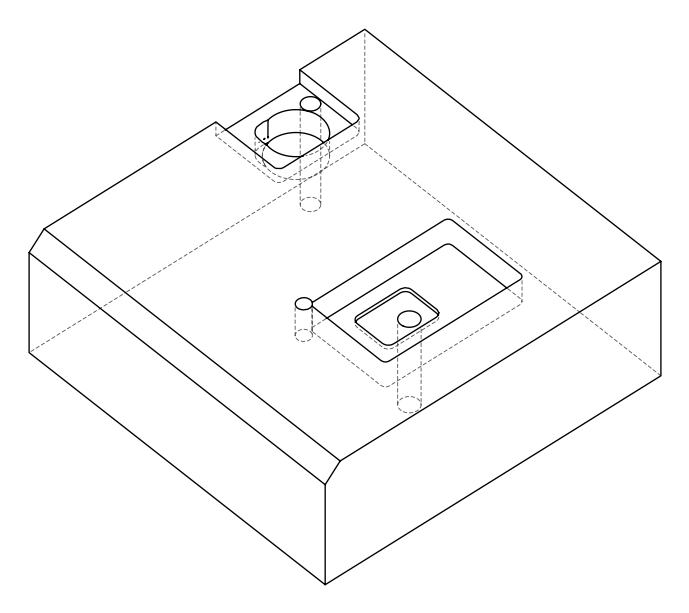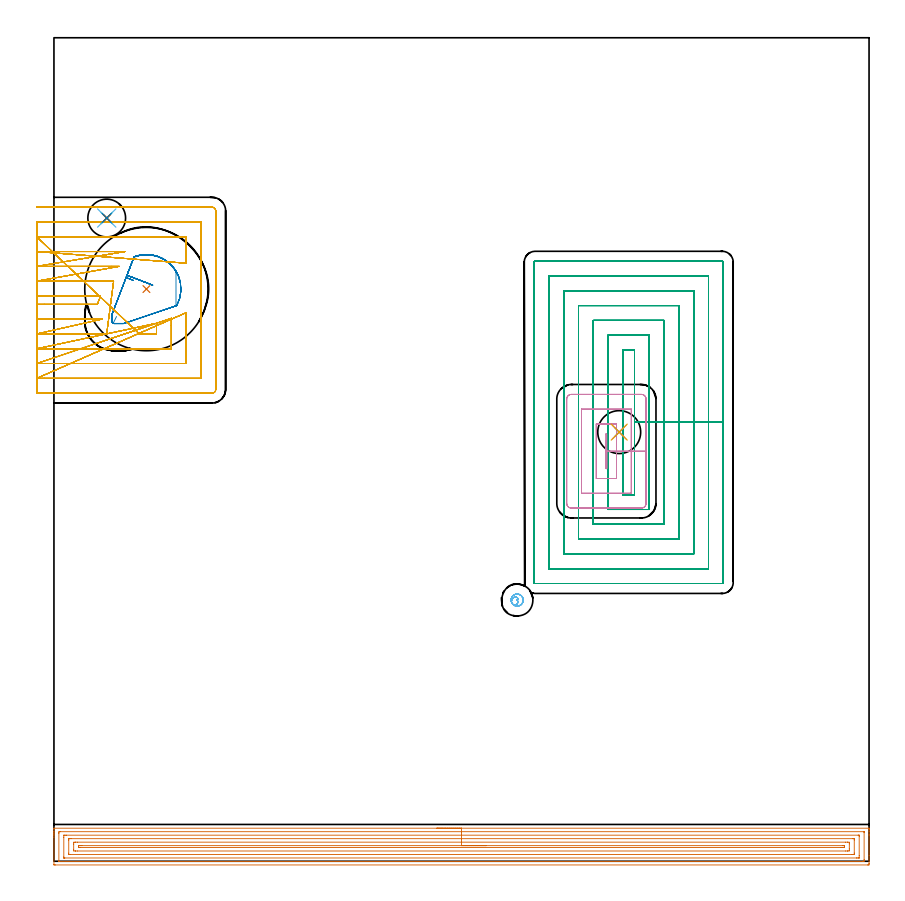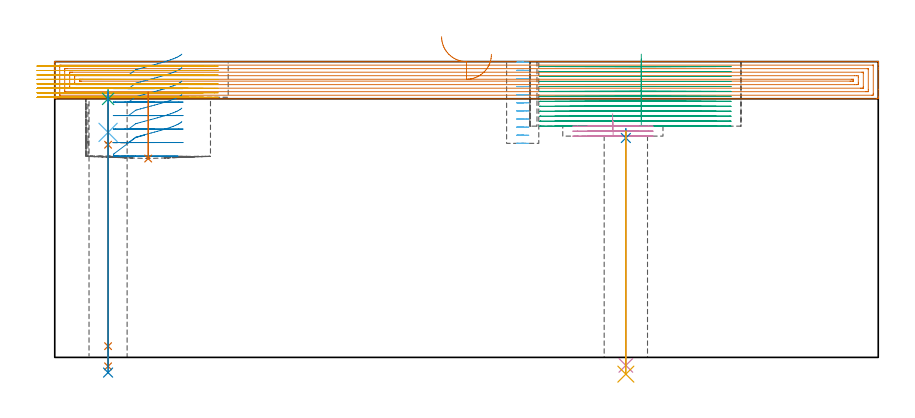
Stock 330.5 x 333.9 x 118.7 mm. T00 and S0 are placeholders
(PLAN: 14 operations, 9 tool changes, 99.7 min)
(1 AREA_MILL | FG_CHAMFER_SURFACE | UGT0205_001 | 16.08 min | 36690 mm3)
(2 MILL_OPEN_POCKET | POCKET_OPEN | UGT0201_105 | Follow Part, ap 5.5, ae 75% | 2.68 min | 71888 mm3)
(3 MILL_RECTANGULAR_POCKET | POCKET_RECTANGULAR_STRAIGHT | NXT0201_009 | Follow Part, ap 2, ae 75% | 51.29 min | 303893 mm3)
(4 MILL_RECTANGULAR_POCKET_1 | POCKET_RECTANGULAR_STRAIGHT_1 | NXT0201_009 | Follow Part, ap 2, ae 75% | 2.45 min | 8596 mm3)
(5 MILL_SLOT | SLOT_PARTIAL_RECTANGULAR | NXT0201_009 | Follow Part, ap 2, ae 75% | 24.06 min | 55635 mm3)
(6 MILL_BLIND_HOLE_FROM_SOLID_MATERIAL | STEP1POCKET | NXT0201_009 | Spiral | 1.11 min | 4224 mm3)
(7 INDEXABLE_INSERT_DRILL_BLIND_HOLE_FROM_SOLID | STEP1POCKET_1 | NXT0302_038 | 0.11 min | 4762 mm3)
(8 SPOT_DRILL | STEP1HOLE | NXT0321_9005460120000 | 0.04 min | 22 mm3)
(9 SPOT_DRILL_1 | STEP1HOLE_1 | NXT0321_9005460120000 | 0.03 min | 1 mm3)
(10 DRILL_THROUGH_HOLE_INTO_CENTER | STEP1HOLE | NXT0301_065 | 0.38 min | 6160 mm3)
(11 DRILL_TO_ENLARGE_THROUGH_HOLE | STEP1HOLE | UGT0301_245 | 0.4 min | 14946 mm3)
(12 DRILL_BLIND_HOLE_INTO_CENTER | STEP1HOLE_1 | NXT0301_065 | 0.07 min | 856 mm3)
(13 GUN_DRILL_THROUGH_HOLE | STEP1HOLE_1 | UGT0307_006 | 0.52 min | 5791 mm3)
(14 DRILL_TO_ENLARGE_THROUGH_HOLE_1 | STEP1HOLE_1 | UGT0301_283 | 0.45 min | 12489 mm3)
(TOOL UGT0205_001 | Chamfer Mill 20 x 3 x 45 deg. | D20 FL50 Z2)
(TOOL UGT0201_105 | End Mill 22 mm | D22 FL25 Z2)
(TOOL NXT0201_009 | ENDMILL 8mm [2P460-0800-NA 1630] | D8 FL26 Z6)
(TOOL NXT0302_038 | Index. Insert Drill 50mm [880-D5000L50-04] | D50 PA176 FL200 Z2)
(TOOL NXT0321_9005460120000 | NC Spot Drill, 142deg, 12mm, Carbide, Uncoated | D12 PA142 FL30 Z2)
(TOOL NXT0301_065 | Carbide Drill 9.4mm [860.1-0940-075A1-MM 2214] | D9.4 PA140 FL98 Z2)
(TOOL UGT0301_245 | Twist Drill 17.4 mm | D17.4 PA118 FL130 Z2)
(TOOL UGT0307_006 | Gun Drill 9 mm | D9 PA130 FL24 Z1)
(TOOL UGT0301_283 | Twist Drill 15.3 mm | D15.3 PA118 FL120 Z2)
(OP 1 AREA_MILL)
G17 G21 G94 G90
T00 M6
G54
G17 G0 G90 X155.25 Y13.4 S1061 M3
G43 Z128.7 H0
G94 G1 X155.288 Z127.828 F250.
X155.402 Z126.963
X155.591 Z126.112
X155.853 Z125.28
X156.187 Z124.474
X156.59 Z123.7
X157.058 Z122.964
X157.59 Z122.272
X158.179 Z121.629
X158.822 Z121.039
X159.514 Z120.508
X160.25 Z120.04
X161.024 Z119.637
X161.83 Z119.303
X162.662 Z119.041
X163.514 Z118.852
X164.378 Z118.738
X165.25 Z118.7
X330.342
X330.49 Y13.394 Z118.693
X330.5 Y13.103 Z118.403
Y12.727 Z118.026
Y12.103 Z117.398
Y10.912 Z116.209
Y10.345 Z115.639
Y2.278 Z107.575
Y-0.799 Z104.498
X330.496 Y-1.082 Z104.215
X330.49 Y-1.492 Z103.806
X330.315 Y-1.496 Z103.802
X329.895 Y-1.5 Z103.8
X0.605
X0.131 Y-1.495 Z103.803
X0.01 Y-1.492 Z103.806
X0. Y-1.366 Z103.931
Y9.75 Z115.045
Y10.345 Z115.639
Y10.912 Z116.209
Y11.224 Z116.52
Y11.791 Z117.087
Y12.103 Z117.398
X0.001 Y13.104 Z118.404
X0.01 Y13.394 Z118.693
X0.158 Y13.4 Z118.7
X165.25
Y11.986 Z117.286
X328.231 Y11.985 Z117.285
X328.466 Y11.98 Z117.28
X328.488 Y11.979 Z117.279
X328.493 Y11.963 Z117.263
X328.498 Y11.934 Z117.234
X328.499 Y11.906 Z117.206
X328.5 Y11.72 Z117.02
X328.499 Y0.676 Z105.976
X328.497 Y0.295 Z105.595
X328.487 Y-0.079 Z105.221
X328.111 Y-0.084 Z105.216
X327.991 Y-0.085 Z105.215
X2.269
X2.034 Y-0.08 Z105.22
X2.012 Y-0.079 Z105.221
X2.007 Y-0.063 Z105.237
X2.002 Y-0.034 Z105.266
X2.001 Y-0.006 Z105.294
X2. Y0.18 Z105.48
X2.001 Y11.224 Z116.524
X2.003 Y11.605 Z116.905
X2.013 Y11.979 Z117.279
X2.389 Y11.984 Z117.284
X2.509 Y11.985 Z117.285
X165.25 Y11.986 Z117.286
Y10.572 Z115.872
X326.096 Y10.571 Z115.871
X326.326 Y10.57 Z115.87
X326.402 Y10.568 Z115.868
X326.462 Y10.565 Z115.865
X326.49 Y10.56 Z115.86
X326.492 Y10.516 Z115.816
X326.497 Y10.345 Z115.645
X326.5 Y10.174 Z115.474
Y2.262 Z107.562
X326.497 Y1.555 Z106.855
X326.495 Y1.388 Z106.688
X326.488 Y1.335 Z106.635
X326.44 Y1.333 Z106.633
X326.326 Y1.331 Z106.631
X325.663 Y1.329 Z106.629
X325.434 Y1.328 Z106.628
X4.404 Y1.329 Z106.629
X4.174 Y1.33 Z106.63
X4.098 Y1.332 Z106.632
X4.038 Y1.335 Z106.635
X4.01 Y1.34 Z106.64
X4.008 Y1.384 Z106.684
X4.003 Y1.555 Z106.855
X4. Y1.726 Z107.026
Y9.638 Z114.938
X4.003 Y10.345 Z115.645
X4.005 Y10.512 Z115.812
X4.012 Y10.564 Z115.864
X4.06 Y10.567 Z115.867
X4.174 Y10.569 Z115.869
X4.837 Y10.571 Z115.871
X5.066
X165.25 Y10.572 Z115.872
Y9.157 Z114.457
X323.963
X324.374 Y9.153 Z114.453
X324.461 Y9.15 Z114.45
X324.49 Y9.146 Z114.446
X324.494 Y9.104 Z114.404
X324.497 Y9.009 Z114.309
X324.5 Y8.628 Z113.928
Y3.313 Z108.613
X324.494 Y2.894 Z108.194
X324.49 Y2.79 Z108.09
X324.482 Y2.749 Z108.049
X324.42 Y2.747 Z108.047
X324.226 Y2.744 Z108.044
X323.649 Y2.743 Z108.043
X323.335
X6.537
X6.126 Y2.747 Z108.047
X6.039 Y2.75 Z108.05
X6.01 Y2.754 Z108.054
X6.006 Y2.796 Z108.096
X6.003 Y2.891 Z108.191
X6. Y3.272 Z108.572
Y8.587 Z113.887
X6.006 Y9.006 Z114.306
X6.01 Y9.11 Z114.41
X6.018 Y9.151 Z114.451
X6.08 Y9.153 Z114.453
X6.274 Y9.156 Z114.456
X6.851 Y9.157 Z114.457
X7.165
X165.25
Y7.743 Z113.043
X320.936
X321.829 Y7.742 Z113.042
X321.864 Y7.741 Z113.041
X322.49 Y7.708 Z113.008
X322.499 Y7.083 Z112.383
X322.5 Y5.071 Z110.371
X322.497 Y4.448 Z109.748
X322.49 Y4.192 Z109.492
X321.898 Y4.159 Z109.459
X321.864 Y4.158 Z109.458
X321.007 Y4.157 Z109.457
X9.564
X8.671 Y4.158 Z109.458
X8.636 Y4.159 Z109.459
X8.01 Y4.192 Z109.492
X8.001 Y4.817 Z110.117
X8. Y6.829 Z112.129
X8.003 Y7.452 Z112.752
X8.01 Y7.708 Z113.008
X8.602 Y7.741 Z113.041
X8.636 Y7.742 Z113.042
X9.493 Y7.743 Z113.043
X165.25
Y6.329 Z111.629
X319.695
X320.079 Y6.328 Z111.628
X320.463 Y6.324 Z111.624
X320.483 Y6.322 Z111.622
X320.49 Y6.313 Z111.613
X320.495 Y6.272 Z111.572
X320.499 Y6.199 Z111.499
Y5.743 Z111.043
X320.495 Y5.639 Z110.939
X320.49 Y5.589 Z110.889
X320.483 Y5.578 Z110.878
X320.46 Y5.575 Z110.875
X320.079 Y5.572 Z110.872
X319.571 Y5.571 Z110.871
X319.187
X10.805
X10.421 Y5.572 Z110.872
X10.037 Y5.576 Z110.876
X10.017 Y5.578 Z110.878
X10.01 Y5.587 Z110.887
X10.005 Y5.628 Z110.928
X10.001 Y5.701 Z111.001
Y6.157 Z111.457
X10.005 Y6.261 Z111.561
X10.01 Y6.311 Z111.611
X10.017 Y6.322 Z111.622
X10.04 Y6.325 Z111.625
X10.421 Y6.328 Z111.628
X10.929 Y6.329 Z111.629
X11.313
X165.25
X166.122 Z111.667
X166.986 Z111.781
X167.838 Z111.97
X168.67 Z112.232
X169.476 Z112.566
X170.25 Z112.969
X170.986 Z113.437
X171.678 Z113.968
X172.321 Z114.558
X172.91 Z115.201
X173.442 Z115.893
X173.91 Z116.629
X174.313 Z117.403
X174.647 Z118.209
X174.909 Z119.041
X175.098 Z119.892
X175.212 Z120.757
X175.25 Z121.629
G0 Z128.7
M5
M2
(OP 2 MILL_OPEN_POCKET)
G17 G21 G94 G90
T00 M6
G54
G17 G0 G90 X50.998 Y235.685 S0 M3
G43 Z128.7 H0
Z121.7
G94 G1 X50.78 Y236.465 Z121.483 F250.
X50.254 Y237.798 Z121.099
X49.595 Y239.07 Z120.715
X49.077 Y239.884 Z120.456
X48.509 Y240.664 Z120.198
X47.522 Y241.789 Z119.797
X46.421 Y242.803 Z119.396
X45.218 Y243.692 Z118.995
X43.927 Y244.449 Z118.594
X42.562 Y245.063 Z118.193
X41.14 Y245.529 Z117.792
X40.108 Y245.765 Z117.508
X38.676 Y245.961 Z117.121
X37.232 Y246.007 Z116.734
X35.79 Y245.905 Z116.347
X34.367 Y245.655 Z115.959
X32.977 Y245.26 Z115.572
X32.483 Y245.07 Z115.43
X29.614 Y237.597 Z113.286
X39.884 Y233.656
X39.842 Y233.547 F500.
X40.031 Y233.611
X39.926 Y233.765
X39.884 Y233.656
X29.614 Y237.597
X23.56 Y221.822
G3 X23.5 Y221.5 R0.9
G1 Y218.9
G3 X24.4 Y218. R0.9
G1 X28.1
G3 X28.389 Y218.048 R0.9
G1 X49.796 Y225.307
G3 X32.483 Y245.07 R14.
G1 X29.614 Y237.597
X29.256 Y236.664
X32.057 Y235.589 F250.
G0 X50.998 Y235.685 Z116.286
G1 X50.78 Y236.465 Z116.069
X50.254 Y237.798 Z115.685
X49.595 Y239.07 Z115.301
X49.077 Y239.884 Z115.042
X48.509 Y240.664 Z114.784
X47.522 Y241.789 Z114.383
X46.421 Y242.803 Z113.982
X45.218 Y243.692 Z113.581
X43.927 Y244.449 Z113.18
X42.562 Y245.063 Z112.779
X41.14 Y245.529 Z112.378
X40.108 Y245.765 Z112.094
X38.676 Y245.961 Z111.707
X37.232 Y246.007 Z111.32
X35.79 Y245.905 Z110.932
X34.367 Y245.655 Z110.545
X32.977 Y245.26 Z110.158
X32.483 Y245.07 Z110.016
X29.614 Y237.597 Z107.871
X39.884 Y233.656
X39.842 Y233.547 F500.
X40.031 Y233.611
X39.926 Y233.765
X39.884 Y233.656
X29.614 Y237.597
X23.56 Y221.822
G3 X23.5 Y221.5 R0.9
G1 Y218.9
G3 X24.4 Y218. R0.9
G1 X28.1
G3 X28.389 Y218.048 R0.9
G1 X49.796 Y225.307
G3 X32.483 Y245.07 R14.
G1 X29.614 Y237.597
X29.256 Y236.664
X32.057 Y235.589 F250.
G0 X50.998 Y235.685 Z110.871
G1 X50.78 Y236.465 Z110.654
X50.254 Y237.798 Z110.27
X49.595 Y239.07 Z109.886
X49.077 Y239.884 Z109.628
X48.509 Y240.664 Z109.369
X47.522 Y241.789 Z108.968
X46.421 Y242.803 Z108.567
X45.218 Y243.692 Z108.166
X43.927 Y244.449 Z107.765
X42.562 Y245.063 Z107.364
X41.14 Y245.529 Z106.963
X40.108 Y245.765 Z106.68
X38.676 Y245.961 Z106.293
X37.232 Y246.007 Z105.905
X35.79 Y245.905 Z105.518
X34.367 Y245.655 Z105.131
X32.977 Y245.26 Z104.744
X32.483 Y245.07 Z104.602
X29.614 Y237.597 Z102.457
X39.884 Y233.656
X39.842 Y233.547 F500.
X40.031 Y233.611
X39.926 Y233.765
X39.884 Y233.656
X29.614 Y237.597
X23.56 Y221.822
G3 X23.5 Y221.5 R0.9
G1 Y218.9
G3 X24.4 Y218. R0.9
G1 X28.1
G3 X28.389 Y218.048 R0.9
G1 X49.796 Y225.307
G3 X32.483 Y245.07 R14.
G1 X29.614 Y237.597
X29.256 Y236.664
X32.057 Y235.589 F250.
G0 X50.998 Y235.685 Z105.457
G1 X50.78 Y236.465 Z105.24
X50.254 Y237.798 Z104.856
X49.595 Y239.07 Z104.472
X49.077 Y239.884 Z104.214
X48.509 Y240.664 Z103.955
X47.522 Y241.789 Z103.554
X46.421 Y242.803 Z103.153
X45.218 Y243.692 Z102.752
X43.927 Y244.449 Z102.351
X42.562 Y245.063 Z101.95
X41.14 Y245.529 Z101.549
X40.108 Y245.765 Z101.266
X38.676 Y245.961 Z100.878
X37.232 Y246.007 Z100.491
X35.79 Y245.905 Z100.104
X34.367 Y245.655 Z99.717
X32.977 Y245.26 Z99.329
X32.483 Y245.07 Z99.188
X29.614 Y237.597 Z97.043
X39.884 Y233.656
X39.842 Y233.547 F500.
X40.031 Y233.611
X39.926 Y233.765
X39.884 Y233.656
X29.614 Y237.597
X23.56 Y221.822
G3 X23.5 Y221.5 R0.9
G1 Y218.9
G3 X24.4 Y218. R0.9
G1 X28.1
G3 X28.389 Y218.048 R0.9
G1 X49.796 Y225.307
G3 X32.483 Y245.07 R14.
G1 X29.614 Y237.597
X29.256 Y236.664
X32.057 Y235.589 F250.
G0 X50.998 Y235.685 Z100.043
G1 X50.78 Y236.465 Z99.826
X50.254 Y237.798 Z99.442
X49.595 Y239.07 Z99.058
X49.077 Y239.884 Z98.799
X48.509 Y240.664 Z98.541
X47.522 Y241.789 Z98.14
X46.421 Y242.803 Z97.739
X45.218 Y243.692 Z97.338
X43.927 Y244.449 Z96.937
X42.562 Y245.063 Z96.536
X41.14 Y245.529 Z96.135
X40.108 Y245.765 Z95.851
X38.676 Y245.961 Z95.464
X37.232 Y246.007 Z95.077
X35.79 Y245.905 Z94.69
X34.367 Y245.655 Z94.302
X32.977 Y245.26 Z93.915
X32.483 Y245.07 Z93.773
X29.614 Y237.597 Z91.629
X39.884 Y233.656
X39.842 Y233.547 F500.
X40.031 Y233.611
X39.926 Y233.765
X39.884 Y233.656
X29.614 Y237.597
X23.56 Y221.822
G3 X23.5 Y221.5 R0.9
G1 Y218.9
G3 X24.4 Y218. R0.9
G1 X28.1
G3 X28.389 Y218.048 R0.9
G1 X49.796 Y225.307
G3 X32.483 Y245.07 R14.
G1 X29.614 Y237.597
X29.256 Y236.664
X32.057 Y235.589 F250.
G0 X50.998 Y235.685 Z94.629
G1 X50.78 Y236.465 Z94.412
X50.254 Y237.798 Z94.028
X49.595 Y239.07 Z93.644
X49.077 Y239.884 Z93.385
X48.509 Y240.664 Z93.127
X47.522 Y241.789 Z92.726
X46.421 Y242.803 Z92.325
X45.218 Y243.692 Z91.924
X43.927 Y244.449 Z91.523
X42.562 Y245.063 Z91.122
X41.14 Y245.529 Z90.721
X40.108 Y245.765 Z90.437
X38.676 Y245.961 Z90.05
X37.232 Y246.007 Z89.662
X35.79 Y245.905 Z89.275
X34.367 Y245.655 Z88.888
X32.977 Y245.26 Z88.501
X32.483 Y245.07 Z88.359
X29.614 Y237.597 Z86.214
X39.884 Y233.656
X39.842 Y233.547 F500.
X40.031 Y233.611
X39.926 Y233.765
X39.884 Y233.656
X29.614 Y237.597
X23.56 Y221.822
G3 X23.5 Y221.5 R0.9
G1 Y218.9
G3 X24.4 Y218. R0.9
G1 X28.1
G3 X28.389 Y218.048 R0.9
G1 X49.796 Y225.307
G3 X32.483 Y245.07 R14.
G1 X29.614 Y237.597
X29.256 Y236.664
X32.057 Y235.589 F250.
G0 X36.115 Y245.841 Z89.214
G1 X35.728 Y245.798 Z89.11
X35.142 Y245.715 Z88.951
X34.543 Y245.596 Z88.788
X33.948 Y245.458 Z88.624
X33.364 Y245.283 Z88.461
X32.783 Y245.089 Z88.297
X32.44 Y244.959 Z88.198
X24.031 Y223.05 Z81.91
X23.865 Y222.47 Z81.749
X23.67 Y221.891 Z81.585
X23.572 Y221.549 Z81.49
X23.577 Y220.125 Z81.108
X23.578 Y218.976 Z80.8
X23.579 Y218.739 F500.
G3 X24.311 Y218.088 R0.872
G1 X28.194 Y218.082
X29.157 Y218.357
G2 X29.591 Y218.455 R11.832
G1 X49.488 Y225.203
Y239.066
G3 X32.44 Y244.959 R13.919
G1 X24.031 Y223.05
X23.865 Y222.47
X23.67 Y221.891
X23.572 Y221.549
X23.577 Y220.125
X23.578 Y218.976
X23.579 Y218.739
X23.718 Y218.455
X23.822 Y218.322
X23.955 Y218.218
X24.053 Y218.17
X25.371 Y220.865 F250.
G0 Z128.7
M5
M2
(OP 3 MILL_RECTANGULAR_POCKET)
G17 G21 G94 G90
T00 M6
G54
G17 G0 G90 X235.4 Y159.318 S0 M3
G43 Z128.7 H1
Z121.7
G94 G1 Y177.95 Z116.708 F250.
Y207.3 F500.
X230.7
Y148.6
X235.4
Y177.95
X241.4
Y213.3
X224.7
Y142.6
X241.4
Y177.95
X247.4
Y219.3
X218.7
Y136.6
X247.4
Y177.95
X253.4
Y225.3
X212.7
Y130.6
X253.4
Y177.95
X259.4
Y231.3
X206.7
Y124.6
X259.4
Y177.95
X265.4
Y237.3
X200.7
Y118.6
X265.4
Y177.95
X271.4
Y242.9
G3 X271. Y243.3 R0.4
G1 X195.1
G3 X194.7 Y242.9 R0.4
G1 Y113.
X194.696 Y112.93
X194.723 Y112.866
X194.785 Y112.693
X194.956 Y112.627
X195.025 Y112.597
X195.1 Y112.6
X271.
G3 X271.4 Y113. R0.4
G1 Y177.95
Y178.95
G0 X235.4 Y159.318 Z119.708
G1 Y177.95 Z114.715 F250.
Y207.3 F500.
X230.7
Y148.6
X235.4
Y177.95
X241.4
Y213.3
X224.7
Y142.6
X241.4
Y177.95
X247.4
Y219.3
X218.7
Y136.6
X247.4
Y177.95
X253.4
Y225.3
X212.7
Y130.6
X253.4
Y177.95
X259.4
Y231.3
X206.7
Y124.6
X259.4
Y177.95
X265.4
Y237.3
X200.7
Y118.6
X265.4
Y177.95
X271.4
Y242.9
G3 X271. Y243.3 R0.4
G1 X195.1
G3 X194.7 Y242.9 R0.4
G1 Y113.
X194.696 Y112.93
X194.723 Y112.866
X194.785 Y112.693
X194.956 Y112.627
X195.025 Y112.597
X195.1 Y112.6
X271.
G3 X271.4 Y113. R0.4
G1 Y177.95
Y178.95
G0 X235.4 Y159.318 Z117.715
G1 Y177.95 Z112.723 F250.
Y207.3 F500.
X230.7
Y148.6
X235.4
Y177.95
X241.4
Y213.3
X224.7
Y142.6
X241.4
Y177.95
X247.4
Y219.3
X218.7
Y136.6
X247.4
Y177.95
X253.4
Y225.3
X212.7
Y130.6
X253.4
Y177.95
X259.4
Y231.3
X206.7
Y124.6
X259.4
Y177.95
X265.4
Y237.3
X200.7
Y118.6
X265.4
Y177.95
X271.4
Y242.9
G3 X271. Y243.3 R0.4
G1 X195.1
G3 X194.7 Y242.9 R0.4
G1 Y113.
X194.696 Y112.93
X194.723 Y112.866
X194.785 Y112.693
X194.956 Y112.627
X195.025 Y112.597
X195.1 Y112.6
X271.
G3 X271.4 Y113. R0.4
G1 Y177.95
Y178.95
G0 X235.4 Y159.318 Z115.723
G1 Y177.95 Z110.731 F250.
Y207.3 F500.
X230.7
Y148.6
X235.4
Y177.95
X241.4
Y213.3
X224.7
Y142.6
X241.4
Y177.95
X247.4
Y219.3
X218.7
Y136.6
X247.4
Y177.95
X253.4
Y225.3
X212.7
Y130.6
X253.4
Y177.95
X259.4
Y231.3
X206.7
Y124.6
X259.4
Y177.95
X265.4
Y237.3
X200.7
Y118.6
X265.4
Y177.95
X271.4
Y242.9
G3 X271. Y243.3 R0.4
G1 X195.1
G3 X194.7 Y242.9 R0.4
G1 Y113.
X194.696 Y112.93
X194.723 Y112.866
X194.785 Y112.693
X194.956 Y112.627
X195.025 Y112.597
X195.1 Y112.6
X271.
G3 X271.4 Y113. R0.4
G1 Y177.95
Y178.95
G0 X235.4 Y159.318 Z113.731
G1 Y177.95 Z108.738 F250.
Y207.3 F500.
X230.7
Y148.6
X235.4
Y177.95
X241.4
Y213.3
X224.7
Y142.6
X241.4
Y177.95
X247.4
Y219.3
X218.7
Y136.6
X247.4
Y177.95
X253.4
Y225.3
X212.7
Y130.6
X253.4
Y177.95
X259.4
Y231.3
X206.7
Y124.6
X259.4
Y177.95
X265.4
Y237.3
X200.7
Y118.6
X265.4
Y177.95
X271.4
Y242.9
G3 X271. Y243.3 R0.4
G1 X195.1
G3 X194.7 Y242.9 R0.4
G1 Y113.
X194.696 Y112.93
X194.723 Y112.866
X194.785 Y112.693
X194.956 Y112.627
X195.025 Y112.597
X195.1 Y112.6
X271.
G3 X271.4 Y113. R0.4
G1 Y177.95
Y178.95
G0 X235.4 Y159.318 Z111.738
G1 Y177.95 Z106.746 F250.
Y207.3 F500.
X230.7
Y148.6
X235.4
Y177.95
X241.4
Y213.3
X224.7
Y142.6
X241.4
Y177.95
X247.4
Y219.3
X218.7
Y136.6
X247.4
Y177.95
X253.4
Y225.3
X212.7
Y130.6
X253.4
Y177.95
X259.4
Y231.3
X206.7
Y124.6
X259.4
Y177.95
X265.4
Y237.3
X200.7
Y118.6
X265.4
Y177.95
X271.4
Y242.9
G3 X271. Y243.3 R0.4
G1 X195.1
G3 X194.7 Y242.9 R0.4
G1 Y113.
X194.696 Y112.93
X194.723 Y112.866
X194.785 Y112.693
X194.956 Y112.627
X195.025 Y112.597
X195.1 Y112.6
X271.
G3 X271.4 Y113. R0.4
G1 Y177.95
Y178.95
G0 X235.4 Y159.318 Z109.746
G1 Y177.95 Z104.754 F250.
Y207.3 F500.
X230.7
Y148.6
X235.4
Y177.95
X241.4
Y213.3
X224.7
Y142.6
X241.4
Y177.95
X247.4
Y219.3
X218.7
Y136.6
X247.4
Y177.95
X253.4
Y225.3
X212.7
Y130.6
X253.4
Y177.95
X259.4
Y231.3
X206.7
Y124.6
X259.4
Y177.95
X265.4
Y237.3
X200.7
Y118.6
X265.4
Y177.95
X271.4
Y242.9
G3 X271. Y243.3 R0.4
G1 X195.1
G3 X194.7 Y242.9 R0.4
G1 Y113.
X194.696 Y112.93
X194.723 Y112.866
X194.785 Y112.693
X194.956 Y112.627
X195.025 Y112.597
X195.1 Y112.6
X271.
G3 X271.4 Y113. R0.4
G1 Y177.95
Y178.95
G0 X235.4 Y159.318 Z107.754
G1 Y177.95 Z102.761 F250.
Y207.3 F500.
X230.7
Y148.6
X235.4
Y177.95
X241.4
Y213.3
X224.7
Y142.6
X241.4
Y177.95
X247.4
Y219.3
X218.7
Y136.6
X247.4
Y177.95
X253.4
Y225.3
X212.7
Y130.6
X253.4
Y177.95
X259.4
Y231.3
X206.7
Y124.6
X259.4
Y177.95
X265.4
Y237.3
X200.7
Y118.6
X265.4
Y177.95
X271.4
Y242.9
G3 X271. Y243.3 R0.4
G1 X195.1
G3 X194.7 Y242.9 R0.4
G1 Y113.
X194.696 Y112.93
X194.723 Y112.866
X194.785 Y112.693
X194.956 Y112.627
X195.025 Y112.597
X195.1 Y112.6
X271.
G3 X271.4 Y113. R0.4
G1 Y177.95
Y178.95
G0 X235.4 Y159.318 Z105.761
G1 Y177.95 Z100.769 F250.
Y207.3 F500.
X230.7
Y148.6
X235.4
Y177.95
X241.4
Y213.3
X224.7
Y142.6
X241.4
Y177.95
X247.4
Y219.3
X218.7
Y136.6
X247.4
Y177.95
X253.4
Y225.3
X212.7
Y130.6
X253.4
Y177.95
X259.4
Y231.3
X206.7
Y124.6
X259.4
Y177.95
X265.4
Y237.3
X200.7
Y118.6
X265.4
Y177.95
X271.4
Y242.9
G3 X271. Y243.3 R0.4
G1 X195.1
G3 X194.7 Y242.9 R0.4
G1 Y113.
X194.696 Y112.93
X194.723 Y112.866
X194.785 Y112.693
X194.956 Y112.627
X195.025 Y112.597
X195.1 Y112.6
X271.
G3 X271.4 Y113. R0.4
G1 Y177.95
Y178.95
G0 X235.4 Y159.318 Z103.769
G1 Y177.95 Z98.777 F250.
Y207.3 F500.
X230.7
Y148.6
X235.4
Y177.95
X241.4
Y213.3
X224.7
Y142.6
X241.4
Y177.95
X247.4
Y219.3
X218.7
Y136.6
X247.4
Y177.95
X253.4
Y225.3
X212.7
Y130.6
X253.4
Y177.95
X259.4
Y231.3
X206.7
Y124.6
X259.4
Y177.95
X265.4
Y237.3
X200.7
Y118.6
X265.4
Y177.95
X271.4
Y242.9
G3 X271. Y243.3 R0.4
G1 X195.1
G3 X194.7 Y242.9 R0.4
G1 Y113.
X194.696 Y112.93
X194.723 Y112.866
X194.785 Y112.693
X194.956 Y112.627
X195.025 Y112.597
X195.1 Y112.6
X271.
G3 X271.4 Y113. R0.4
G1 Y177.95
Y178.95
G0 X235.4 Y159.318 Z101.777
G1 Y177.95 Z96.785 F250.
Y207.3 F500.
X230.7
Y148.6
X235.4
Y177.95
X241.4
Y213.3
X224.7
Y142.6
X241.4
Y177.95
X247.4
Y219.3
X218.7
Y136.6
X247.4
Y177.95
X253.4
Y225.3
X212.7
Y130.6
X253.4
Y177.95
X259.4
Y231.3
X206.7
Y124.6
X259.4
Y177.95
X265.4
Y237.3
X200.7
Y118.6
X265.4
Y177.95
X271.4
Y242.9
G3 X271. Y243.3 R0.4
G1 X195.1
G3 X194.7 Y242.9 R0.4
G1 Y113.
X194.696 Y112.93
X194.723 Y112.866
X194.785 Y112.693
X194.956 Y112.627
X195.025 Y112.597
X195.1 Y112.6
X271.
G3 X271.4 Y113. R0.4
G1 Y177.95
Y178.95
G0 X235.4 Y159.318 Z99.785
G1 Y177.95 Z94.792 F250.
Y207.3 F500.
X230.7
Y148.6
X235.4
Y177.95
X241.4
Y213.3
X224.7
Y142.6
X241.4
Y177.95
X247.4
Y219.3
X218.7
Y136.6
X247.4
Y177.95
X253.4
Y225.3
X212.7
Y130.6
X253.4
Y177.95
X259.4
Y231.3
X206.7
Y124.6
X259.4
Y177.95
X265.4
Y237.3
X200.7
Y118.6
X265.4
Y177.95
X271.4
Y242.9
G3 X271. Y243.3 R0.4
G1 X195.1
G3 X194.7 Y242.9 R0.4
G1 Y113.
X194.696 Y112.93
X194.723 Y112.866
X194.785 Y112.693
X194.956 Y112.627
X195.025 Y112.597
X195.1 Y112.6
X271.
G3 X271.4 Y113. R0.4
G1 Y177.95
Y178.95
G0 X235.4 Y159.318 Z97.792
G1 Y177.95 Z92.8 F250.
Y207.3 F500.
X230.7
Y148.6
X235.4
Y177.95
X241.4
Y213.3
X224.7
Y142.6
X241.4
Y177.95
X247.4
Y219.3
X218.7
Y136.6
X247.4
Y177.95
X253.4
Y225.3
X212.7
Y130.6
X253.4
Y177.95
X259.4
Y231.3
X206.7
Y124.6
X259.4
Y177.95
X265.4
Y237.3
X200.7
Y118.6
X265.4
Y177.95
X271.4
Y242.9
G3 X271. Y243.3 R0.4
G1 X195.1
G3 X194.7 Y242.9 R0.4
G1 Y113.
X194.696 Y112.93
X194.723 Y112.866
X194.785 Y112.693
X194.956 Y112.627
X195.025 Y112.597
X195.1 Y112.6
X271.
G3 X271.4 Y113. R0.4
G1 Y177.95
Y178.95
G0 Z128.7
M5
M2
(OP 4 MILL_RECTANGULAR_POCKET_1)
G17 G21 G94 G90
T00 M6
G54
G17 G0 G90 X223.9 Y170.585 S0 M3
G43 Z128.7 H1
Z97.78
G94 G1 Y159.2 Z94.729 F250.
X224.1 Z94.676
Y166.25 Z92.787
Y173.3 F500.
X223.9
Y159.2
X224.1
Y166.25
X228.1
Y177.3
X219.9
Y155.2
X228.1
Y166.25
X234.1
Y183.3
X213.9
Y149.2
X234.1
Y166.25
X240.1
Y187.4
G3 X238.2 Y189.3 R1.9
G1 X209.8
G3 X207.9 Y187.4 R1.9
G1 Y145.1
G3 X209.8 Y143.2 R1.9
G1 X238.2
G3 X240.1 Y145.1 R1.9
G1 Y166.25
Y167.25
G0 X223.9 Y170.585 Z95.787
G1 Y159.2 Z92.736 F250.
X224.1 Z92.682
Y166.25 Z90.793
Y173.3 F500.
X223.9
Y159.2
X224.1
Y166.25
X228.1
Y177.3
X219.9
Y155.2
X228.1
Y166.25
X234.1
Y183.3
X213.9
Y149.2
X234.1
Y166.25
X240.1
Y187.4
G3 X238.2 Y189.3 R1.9
G1 X209.8
G3 X207.9 Y187.4 R1.9
G1 Y145.1
G3 X209.8 Y143.2 R1.9
G1 X238.2
G3 X240.1 Y145.1 R1.9
G1 Y166.25
Y167.25
G0 X223.9 Y170.585 Z93.793
G1 Y159.2 Z90.743 F250.
X224.1 Z90.689
Y166.25 Z88.8
Y173.3 F500.
X223.9
Y159.2
X224.1
Y166.25
X228.1
Y177.3
X219.9
Y155.2
X228.1
Y166.25
X234.1
Y183.3
X213.9
Y149.2
X234.1
Y166.25
X240.1
Y187.4
G3 X238.2 Y189.3 R1.9
G1 X209.8
G3 X207.9 Y187.4 R1.9
G1 Y145.1
G3 X209.8 Y143.2 R1.9
G1 X238.2
G3 X240.1 Y145.1 R1.9
G1 Y166.25
Y167.25
G0 Z128.7
M5
M2
(OP 5 MILL_SLOT)
G17 G21 G94 G90
T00 M6
G54
G17 G0 G90 X-7. Y225.8 S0 M3
G43 Z128.7 H1
Z116.912
G94 G1 X-4. F250.
X17.589 F500.
X18.893 Y229.2
X-4.
X-7. F250.
Y219.8
X-4.
X16.499 F500.
X19.499 F250.
X-7. Y213.8 F500.
X-4. F250.
X18.379 F500.
X21.379 F250.
X24.196 Y235.2 F500.
X21.196 F250.
X-4. F500.
X-7. F250.
X26.499 Y241.2 F500.
X23.499 F250.
X-4. F500.
X-7. F250.
X28.798 Y247.2 F500.
X25.798 F250.
X-4. F500.
X-7. F250.
X53.6 Y242.479 F500.
Y245.479 F250.
Y253.2 F500.
X-4.
X-7. F250.
X34.66 Y213.8 F500.
X37.66 F250.
X41.6
Y215.136
Y218.136
X-7. Y207.8 F500.
X-4. F250.
X47.6 F500.
Y217.171
Y220.171 F250.
X-7. Y201.8 F500.
X-4. F250.
X53.6 F500.
Y219.413
Y222.413 F250.
X-7. Y195.8 F500.
X-4. F250.
X59.6 F500.
Y259.2
X-4.
X-7. F250.
Y189.8
X-4.
X64.1 F500.
G3 X65.6 Y191.3 R1.5
G1 Y263.7
G3 X64.1 Y265.2 R1.5
G1 X-4.
X-7. F250.
G0 Y225.8 Z115.125
G1 X-4.
X17.589 F500.
X18.893 Y229.2
X-4.
X-7. F250.
Y219.8
X-4.
X16.501 F500.
X19.501 F250.
X-7. Y213.8 F500.
X-4. F250.
X18.379 F500.
X21.379 F250.
X24.196 Y235.2 F500.
X21.196 F250.
X-4. F500.
X-7. F250.
X26.499 Y241.2 F500.
X23.499 F250.
X-4. F500.
X-7. F250.
X28.798 Y247.2 F500.
X25.798 F250.
X-4. F500.
X-7. F250.
X53.6 Y242.48 F500.
Y245.48 F250.
Y253.2 F500.
X-4.
X-7. F250.
X34.66 Y213.8 F500.
X37.66 F250.
X41.6
Y215.136
Y218.136
X-7. Y207.8 F500.
X-4. F250.
X47.6 F500.
Y217.171
Y220.171 F250.
X-7. Y201.8 F500.
X-4. F250.
X53.6 F500.
Y219.413
Y222.413 F250.
X-7. Y195.8 F500.
X-4. F250.
X59.6 F500.
Y259.2
X-4.
X-7. F250.
Y189.8
X-4.
X64.1 F500.
G3 X65.6 Y191.3 R1.5
G1 Y263.7
G3 X64.1 Y265.2 R1.5
G1 X-4.
X-7. F250.
G0 Y225.8 Z113.337
G1 X-4.
X17.588 F500.
X18.893 Y229.2
X-4.
X-7. F250.
Y219.8
X-4.
X16.501 F500.
X19.501 F250.
X-7. Y213.8 F500.
X-4. F250.
X18.379 F500.
X21.379 F250.
X24.196 Y235.2 F500.
X21.196 F250.
X-4. F500.
X-7. F250.
X26.499 Y241.2 F500.
X23.499 F250.
X-4. F500.
X-7. F250.
X28.798 Y247.2 F500.
X25.798 F250.
X-4. F500.
X-7. F250.
X53.6 Y242.482 F500.
Y245.482 F250.
Y253.2 F500.
X-4.
X-7. F250.
X34.66 Y213.8 F500.
X37.66 F250.
X41.6
Y215.136
Y218.136
X-7. Y207.8 F500.
X-4. F250.
X47.6 F500.
Y217.171
Y220.171 F250.
X-7. Y201.8 F500.
X-4. F250.
X53.6 F500.
Y219.413
Y222.413 F250.
X-7. Y195.8 F500.
X-4. F250.
X59.6 F500.
Y259.2
X-4.
X-7. F250.
Y189.8
X-4.
X64.1 F500.
G3 X65.6 Y191.3 R1.5
G1 Y263.7
G3 X64.1 Y265.2 R1.5
G1 X-4.
X-7. F250.
G0 Y225.8 Z111.55
G1 X-4.
X17.588 F500.
X18.893 Y229.2
X-4.
X-7. F250.
Y219.8
X-4.
X16.5 F500.
X19.5 F250.
X-7. Y213.8 F500.
X-4. F250.
X18.379 F500.
X21.379 F250.
X24.196 Y235.2 F500.
X21.196 F250.
X-4. F500.
X-7. F250.
X26.499 Y241.2 F500.
X23.499 F250.
X-4. F500.
X-7. F250.
X28.79 Y247.2 F500.
X25.79 F250.
X-4. F500.
X-7. F250.
X53.6 Y242.483 F500.
Y245.483 F250.
Y253.2 F500.
X-4.
X-7. F250.
X34.66 Y213.8 F500.
X37.66 F250.
X41.6
Y215.136
Y218.136
X-7. Y207.8 F500.
X-4. F250.
X47.6 F500.
Y217.171
Y220.171 F250.
X-7. Y201.8 F500.
X-4. F250.
X53.6 F500.
Y219.413
Y222.413 F250.
X-7. Y195.8 F500.
X-4. F250.
X59.6 F500.
Y259.2
X-4.
X-7. F250.
Y189.8
X-4.
X64.1 F500.
G3 X65.6 Y191.3 R1.5
G1 Y263.7
G3 X64.1 Y265.2 R1.5
G1 X-4.
X-7. F250.
G0 Y225.8 Z109.762
G1 X-4.
X17.589 F500.
X18.893 Y229.2
X-4.
X-7. F250.
Y219.8
X-4.
X16.499 F500.
X19.499 F250.
X-7. Y213.8 F500.
X-4. F250.
X18.379 F500.
X21.379 F250.
X24.196 Y235.2 F500.
X21.196 F250.
X-4. F500.
X-7. F250.
X26.499 Y241.2 F500.
X23.499 F250.
X-4. F500.
X-7. F250.
X28.797 Y247.2 F500.
X25.797 F250.
X-4. F500.
X-7. F250.
X53.6 Y242.481 F500.
Y245.481 F250.
Y253.2 F500.
X-4.
X-7. F250.
X34.66 Y213.8 F500.
X37.66 F250.
X41.6
Y215.136
Y218.136
X-7. Y207.8 F500.
X-4. F250.
X47.6 F500.
Y217.171
Y220.171 F250.
X-7. Y201.8 F500.
X-4. F250.
X53.6 F500.
Y219.413
Y222.413 F250.
X-7. Y195.8 F500.
X-4. F250.
X59.6 F500.
Y259.2
X-4.
X-7. F250.
Y189.8
X-4.
X64.1 F500.
G3 X65.6 Y191.3 R1.5
G1 Y263.7
G3 X64.1 Y265.2 R1.5
G1 X-4.
X-7. F250.
G0 Y225.8 Z107.975
G1 X-4.
X17.589 F500.
X18.893 Y229.2
X-4.
X-7. F250.
Y219.8
X-4.
X16.5 F500.
X19.5 F250.
X-7. Y213.8 F500.
X-4. F250.
X18.379 F500.
X21.379 F250.
X24.196 Y235.2 F500.
X21.196 F250.
X-4. F500.
X-7. F250.
X26.499 Y241.2 F500.
X23.499 F250.
X-4. F500.
X-7. F250.
X28.798 Y247.2 F500.
X25.798 F250.
X-4. F500.
X-7. F250.
X53.6 Y242.479 F500.
Y245.479 F250.
Y253.2 F500.
X-4.
X-7. F250.
X34.66 Y213.8 F500.
X37.66 F250.
X41.6
Y215.136
Y218.136
X-7. Y207.8 F500.
X-4. F250.
X47.6 F500.
Y217.171
Y220.171 F250.
X-7. Y201.8 F500.
X-4. F250.
X53.6 F500.
Y219.413
Y222.413 F250.
X-7. Y195.8 F500.
X-4. F250.
X59.6 F500.
Y259.2
X-4.
X-7. F250.
Y189.8
X-4.
X64.1 F500.
G3 X65.6 Y191.3 R1.5
G1 Y263.7
G3 X64.1 Y265.2 R1.5
G1 X-4.
X-7. F250.
G0 Y225.8 Z106.187
G1 X-4.
X17.589 F500.
X18.893 Y229.2
X-4.
X-7. F250.
Y219.8
X-4.
X16.5 F500.
X19.5 F250.
X-7. Y213.8 F500.
X-4. F250.
X18.379 F500.
X21.379 F250.
X24.196 Y235.2 F500.
X21.196 F250.
X-4. F500.
X-7. F250.
X26.499 Y241.2 F500.
X23.499 F250.
X-4. F500.
X-7. F250.
X28.798 Y247.2 F500.
X25.798 F250.
X-4. F500.
X-7. F250.
X53.6 Y242.479 F500.
Y245.479 F250.
Y253.2 F500.
X-4.
X-7. F250.
X34.66 Y213.8 F500.
X37.66 F250.
X41.6
Y215.136
Y218.136
X-7. Y207.8 F500.
X-4. F250.
X47.6 F500.
Y217.171
Y220.171 F250.
X-7. Y201.8 F500.
X-4. F250.
X53.6 F500.
Y219.413
Y222.413 F250.
X-7. Y195.8 F500.
X-4. F250.
X59.6 F500.
Y259.2
X-4.
X-7. F250.
Y189.8
X-4.
X64.1 F500.
G3 X65.6 Y191.3 R1.5
G1 Y263.7
G3 X64.1 Y265.2 R1.5
G1 X-4.
X-7. F250.
G0 Y225.8 Z104.4
G1 X-4.
X17.589 F500.
X18.893 Y229.2
X-4.
X-7. F250.
Y219.8
X-4.
X16.5 F500.
X19.5 F250.
X-7. Y213.8 F500.
X-4. F250.
X18.379 F500.
X21.379 F250.
X24.196 Y235.2 F500.
X21.196 F250.
X-4. F500.
X-7. F250.
X26.499 Y241.2 F500.
X23.499 F250.
X-4. F500.
X-7. F250.
X28.797 Y247.2 F500.
X25.797 F250.
X-4. F500.
X-7. F250.
X53.6 Y242.48 F500.
Y245.48 F250.
Y253.2 F500.
X-4.
X-7. F250.
X34.66 Y213.8 F500.
X37.66 F250.
X41.6
Y215.136
Y218.136
X-7. Y207.8 F500.
X-4. F250.
X47.6 F500.
Y217.171
Y220.171 F250.
X-7. Y201.8 F500.
X-4. F250.
X53.6 F500.
Y219.413
Y222.413 F250.
X-7. Y195.8 F500.
X-4. F250.
X59.6 F500.
Y259.2
X-4.
X-7. F250.
Y189.8
X-4.
X64.1 F500.
G3 X65.6 Y191.3 R1.5
G1 Y263.7
G3 X64.1 Y265.2 R1.5
G1 X-4.
X-7. F250.
G0 Z128.7
M5
M2
(OP 6 MILL_BLIND_HOLE_FROM_SOLID_MATERIAL)
G17 G21 G94 G90
T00 M6
G54
G17 G0 G90 X187.8 Y105.9 S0 M3
G43 Z128.7 H1
Z118.445
G94 G3 X188.164 Y106.423 R0.388 F250.
X187.376 Y107.049 R0.97
X185.726 Y106.189 R1.632
X185.937 Y104.309 R1.687
X189.391 Y104.037 R2.45
X185.937 Y104.309 R-2.45
X187.664 Y104.173 R1.225
X187.8 Y105.9 R1.225
G0 Z115.191
G3 X188.164 Y106.423 R0.388
X187.376 Y107.049 R0.97
X185.726 Y106.189 R1.632
X185.937 Y104.309 R1.687
X189.391 Y104.037 R2.45
X185.937 Y104.309 R-2.45
X187.664 Y104.173 R1.225
X187.8 Y105.9 R1.225
G0 Z111.936
G3 X188.164 Y106.423 R0.388
X187.376 Y107.049 R0.97
X185.726 Y106.189 R1.632
X185.937 Y104.309 R1.687
X189.391 Y104.037 R2.45
X185.937 Y104.309 R-2.45
X187.664 Y104.173 R1.225
X187.8 Y105.9 R1.225
G0 Z108.682
G3 X188.164 Y106.423 R0.388
X187.376 Y107.049 R0.97
X185.726 Y106.189 R1.632
X185.937 Y104.309 R1.687
X189.391 Y104.037 R2.45
X185.937 Y104.309 R-2.45
X187.664 Y104.173 R1.225
X187.8 Y105.9 R1.225
G0 Z105.427
G3 X188.164 Y106.423 R0.388
X187.376 Y107.049 R0.97
X185.726 Y106.189 R1.632
X185.937 Y104.309 R1.687
X189.391 Y104.037 R2.45
X185.937 Y104.309 R-2.45
X187.664 Y104.173 R1.225
X187.8 Y105.9 R1.225
G0 Z102.173
G3 X188.164 Y106.423 R0.388
X187.376 Y107.049 R0.97
X185.726 Y106.189 R1.632
X185.937 Y104.309 R1.687
X189.391 Y104.037 R2.45
X185.937 Y104.309 R-2.45
X187.664 Y104.173 R1.225
X187.8 Y105.9 R1.225
G0 Z98.918
G3 X188.164 Y106.423 R0.388
X187.376 Y107.049 R0.97
X185.726 Y106.189 R1.632
X185.937 Y104.309 R1.687
X189.391 Y104.037 R2.45
X185.937 Y104.309 R-2.45
X187.664 Y104.173 R1.225
X187.8 Y105.9 R1.225
G0 Z95.664
G3 X188.164 Y106.423 R0.388
X187.376 Y107.049 R0.97
X185.726 Y106.189 R1.632
X185.937 Y104.309 R1.687
X189.391 Y104.037 R2.45
X185.937 Y104.309 R-2.45
X187.664 Y104.173 R1.225
X187.8 Y105.9 R1.225
G0 Z92.409
G3 X188.164 Y106.423 R0.388
X187.376 Y107.049 R0.97
X185.726 Y106.189 R1.632
X185.937 Y104.309 R1.687
X189.391 Y104.037 R2.45
X185.937 Y104.309 R-2.45
X187.664 Y104.173 R1.225
X187.8 Y105.9 R1.225
G0 Z89.155
G3 X188.164 Y106.423 R0.388
X187.376 Y107.049 R0.97
X185.726 Y106.189 R1.632
X185.937 Y104.309 R1.687
X189.391 Y104.037 R2.45
X185.937 Y104.309 R-2.45
X187.664 Y104.173 R1.225
X187.8 Y105.9 R1.225
G0 Z85.9
G3 X188.164 Y106.423 R0.388
X187.376 Y107.049 R0.97
X185.726 Y106.189 R1.632
X185.937 Y104.309 R1.687
X189.391 Y104.037 R2.45
X185.937 Y104.309 R-2.45
X187.664 Y104.173 R1.225
X187.8 Y105.9 R1.225
G0 Z128.7
M5
M2
(OP 7 INDEXABLE_INSERT_DRILL_BLIND_HOLE_FROM_SOLID)
G17 G21 G94 G90
T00 M6
G54
G17 G0 G90 X37.5 Y232. S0 M3
G43 Z128.7 H1
G94 G81 G98 Z79.8 F250. R106.4
G80
M5
M2
(OP 8 SPOT_DRILL)
G17 G21 G94 G90
T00 M6
G54
G17 G0 G90 X229.2 Y174. S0 M3
G43 Z128.7 H0
G94 G81 G98 Z88.051 F250. R91.8
G80
M5
M2
(OP 9 SPOT_DRILL_1)
G17 G21 G94 G90
T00 M6
G54
G17 G0 G90 X21.4 Y260.8 S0 M3
G43 Z128.7 H0
G94 G81 G98 Z103.741 F250. R107.4
G80
M5
M2
(OP 10 DRILL_THROUGH_HOLE_INTO_CENTER)
G17 G21 G94 G90
T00 M6
G54
G17 G0 G90 X229.2 Y174. S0 M3
G43 Z128.7 H1
G94 G73 G98 Z-3.211 F250. Q9.201 R90.8
G80
M5
M2
(OP 11 DRILL_TO_ENLARGE_THROUGH_HOLE)
G17 G21 G94 G90
T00 M6
G54
G17 G0 G90 X229.2 Y174. S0 M3
G43 Z128.7 H0
G94 G73 G98 Z-6.727 F250. Q15.921 R90.8
G80
M5
M2
(OP 12 DRILL_BLIND_HOLE_INTO_CENTER)
G17 G21 G94 G90
T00 M6
G54
G17 G0 G90 X21.4 Y260.8 S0 M3
G43 Z128.7 H1
G94 G81 G98 Z90.3 F250. R106.4
G80
M5
M2
(OP 13 GUN_DRILL_THROUGH_HOLE)
G17 G21 G94 G90
T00 M6
G54
G17 G0 G90 X21.4 Y260.8 M8
G43 Z128.7 H0
Z101.692
S716 M3
G94 G1 Z85.339 F125. M26
G4 X.084
Z4.5 F250.
G4 X.084
Z-3.598 F125.
G4 X.084
M5
M9
G0 Z101.692
Z128.7
M2
(OP 14 DRILL_TO_ENLARGE_THROUGH_HOLE_1)
G17 G21 G94 G90
T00 M6
G54
G17 G0 G90 X21.4 Y260.8 S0 M3
G43 Z128.7 H0
G94 G73 G98 Z-6.097 F250. Q13.812 R106.4
G80
M5
M2
